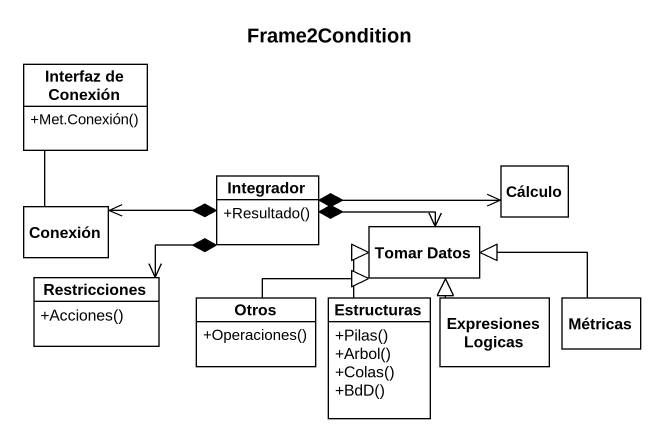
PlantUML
@startuml
title Frame2Condition
hide circle
hide empty members
skinparam classAttributeIconSize 0
class "Interfaz de Conexión" as Interfaz_de_Conexión {
  +Met.Conexión()
}
class Conexión
class Integrador {
  +Resultado()
}
class Cálculo
class Restricciones {
  +Acciones()
}
class "Tomar Datos" as Tomar_Datos
class Otros {
  +Operaciones()
}
class Estructuras {
  +Pilas()
  +Arbol()
  +Colas()
  +BdD()
}
class "Expresiones Logicas" as Expresiones_Logicas
class Métricas
Conexión -up- Interfaz_de_Conexión
Integrador *-left-> Conexión
Integrador *-right-> Cálculo
Integrador *-left-> Restricciones
Integrador *-right-> Tomar_Datos
Otros -right-|> Tomar_Datos
Estructuras -up-|> Tomar_Datos
Expresiones_Logicas -up-|> Tomar_Datos
Métricas -left-|> Tomar_Datos
@enduml
